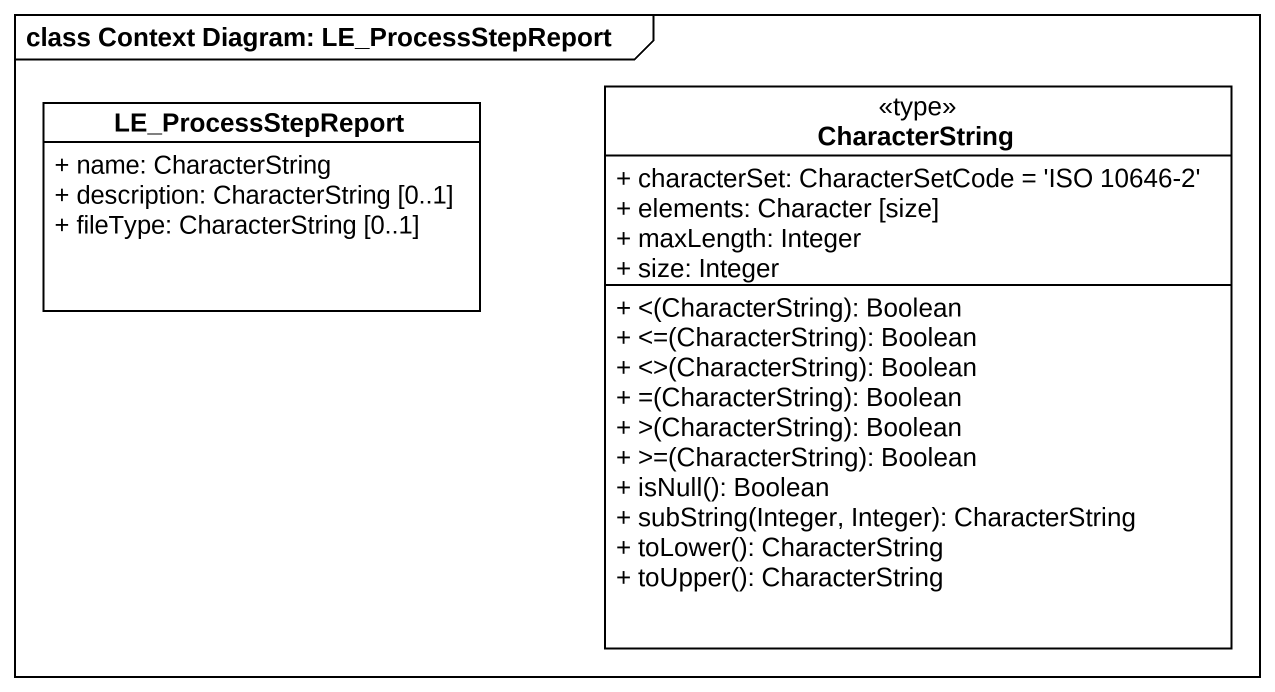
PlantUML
@startuml
mainframe class Context Diagram: LE_ProcessStepReport
hide circle
hide empty members
skinparam classAttributeIconSize 0
class LE_ProcessStepReport {
  + name: CharacterString
  + description: CharacterString [0..1]
  + fileType: CharacterString [0..1]
}
class CharacterString <<type>> {
  + characterSet: CharacterSetCode = 'ISO 10646-2'
  + elements: Character [size]
  + maxLength: Integer
  + size: Integer
  + <(CharacterString): Boolean
  + <=(CharacterString): Boolean
  + <>(CharacterString): Boolean
  + =(CharacterString): Boolean
  + >(CharacterString): Boolean
  + >=(CharacterString): Boolean
  + isNull(): Boolean
  + subString(Integer, Integer): CharacterString
  + toLower(): CharacterString
  + toUpper(): CharacterString
}
@enduml
